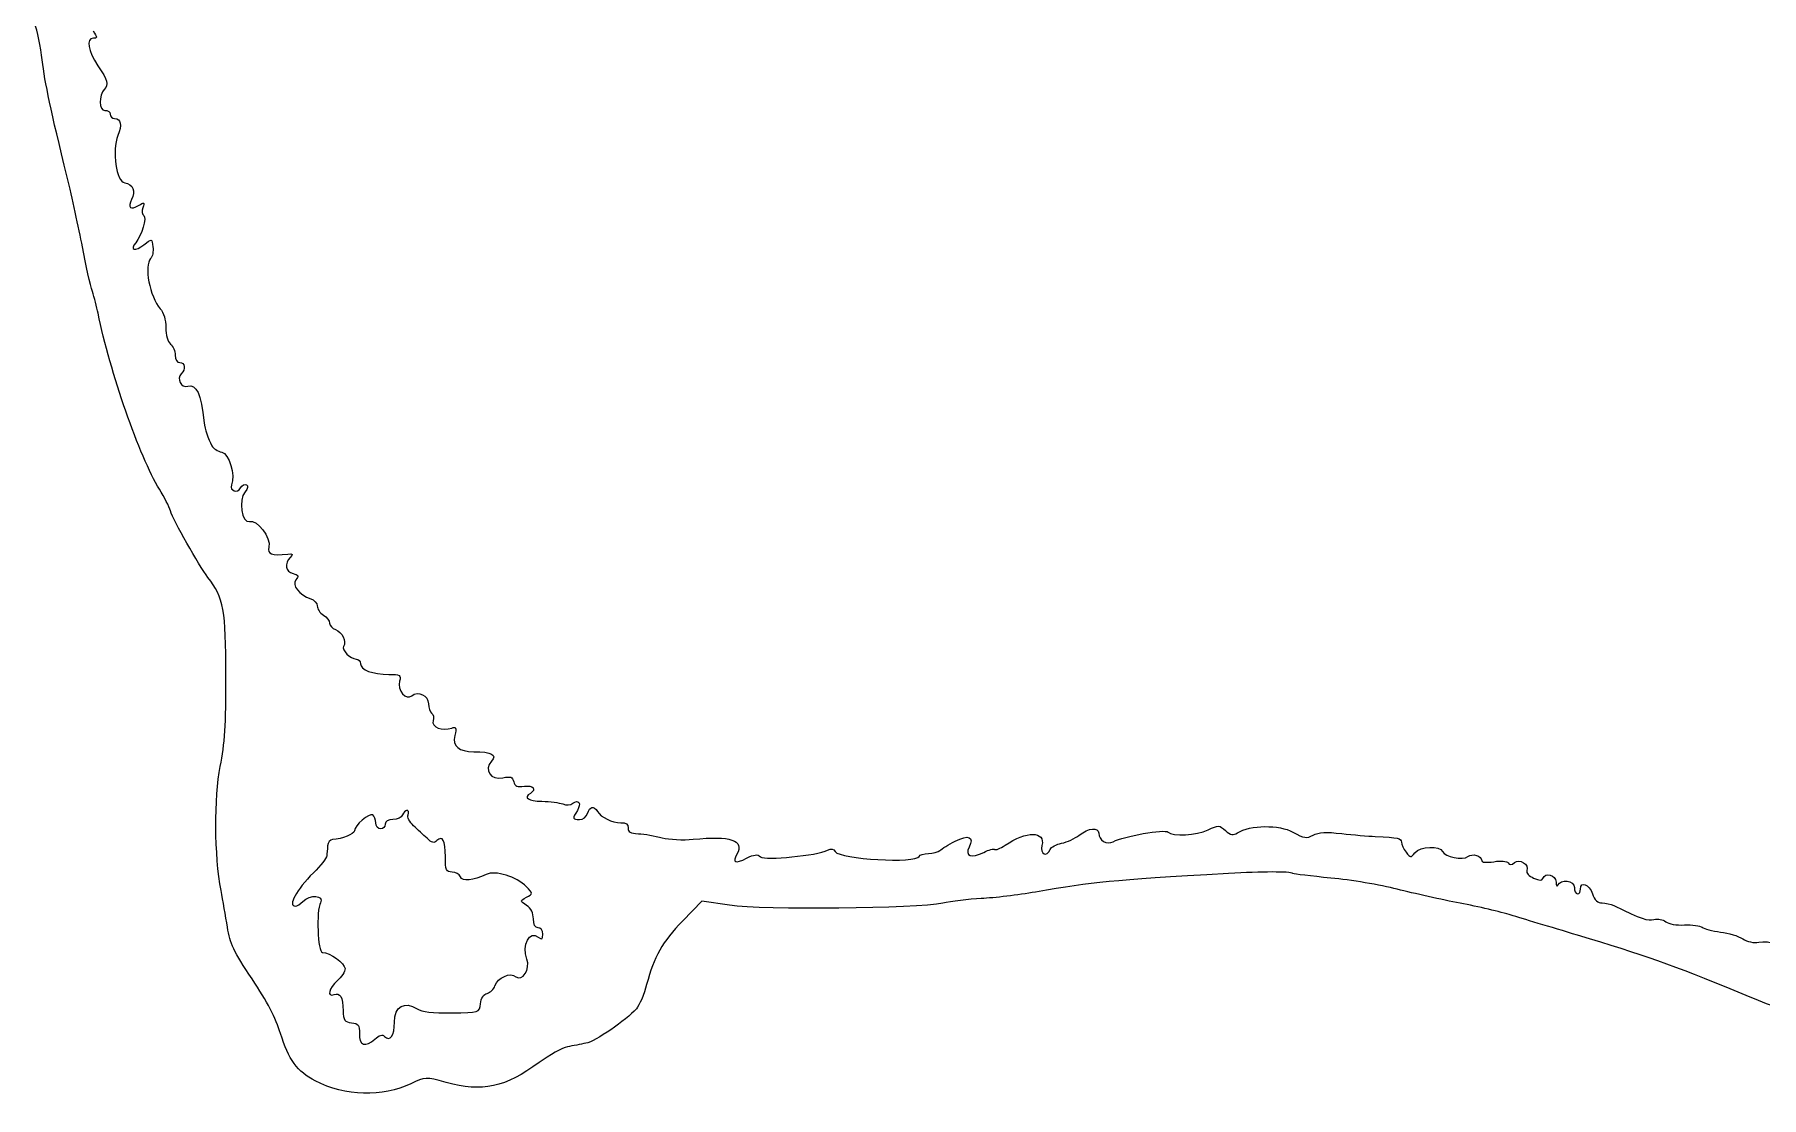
# Model space of a CAD drawing. Extents: x 129 to 1460, y 161 to 617.
# Drawn here: x 1344.46 to 1363.3, y 555.8 to 567.4 of the extents above; entities that cross this region are included whole.
import ezdxf

# ---------------------------------------------------------------- set-up
doc = ezdxf.new("R2010")
doc.units = 0
doc.layers.add('Layer_1', color=7, linetype='CONTINUOUS')

msp = doc.modelspace()

# ---------------------------------------------------------------- linework, layer by layer
at = {"layer": 'Layer_1', "color": 5}
for p, q in [((1347.30692, 557.891959), (1347.306923, 557.891959)), ((1351.739365, 557.945998), (1351.530934, 557.730313)), ((1352.042561, 557.90001), (1351.739365, 557.945998))]:
    msp.add_line(p, q, dxfattribs=at)
for points in [[(1344.546503, 567.121841), (1344.530356, 567.261225), (1344.492383, 567.443487), (1344.462117, 567.526866)], [(1345.10348, 567.358407), (1345.020929, 567.358407), (1345.044087, 567.220547), (1345.153847, 567.058564)], [(1345.101088, 567.44037), (1345.148498, 567.368012), (1345.148777, 567.358407), (1345.10348, 567.358407)], [(1344.818437, 565.842441), (1344.638695, 566.57295), (1344.575822, 566.868744), (1344.546503, 567.121841)], [(1345.153847, 567.058564), (1345.260377, 566.901348), (1345.273489, 566.852423), (1345.222899, 566.800863)], [(1345.222899, 566.800863), (1345.160366, 566.737131), (1345.164931, 566.56632), (1345.22903, 566.571407)], [(1345.22903, 566.571407), (1345.261455, 566.573979), (1345.287985, 566.555031), (1345.287985, 566.529297)], [(1345.287985, 566.529297), (1345.287985, 566.503562), (1345.309461, 566.482507), (1345.335711, 566.482507)], [(1345.335711, 566.482507), (1345.404304, 566.482507), (1345.417867, 566.413526), (1345.372142, 566.29722)], [(1345.372142, 566.29722), (1345.306547, 566.130382), (1345.354105, 565.794472), (1345.445155, 565.781501)], [(1344.983884, 565.08445), (1344.945318, 565.288265), (1344.870866, 565.629361), (1344.818437, 565.842441)], [(1345.445155, 565.781501), (1345.535892, 565.768576), (1345.568718, 565.690527), (1345.520954, 565.601281)], [(1345.520954, 565.601281), (1345.47342, 565.512462), (1345.509281, 565.480264), (1345.595658, 565.534207)], [(1345.653349, 565.424539), (1345.688469, 565.402833), (1345.629851, 565.205312), (1345.565156, 565.127359)], [(1345.595658, 565.534207), (1345.657403, 565.572768), (1345.662281, 565.57034), (1345.643287, 565.5105)], [(1345.643287, 565.5105), (1345.631651, 565.473834), (1345.636179, 565.435152), (1345.653349, 565.424539)], [(1345.092452, 564.595967), (1345.071306, 564.660817), (1345.022451, 564.880635), (1344.983884, 565.08445)], [(1345.565156, 565.127359), (1345.497748, 565.046137), (1345.560159, 565.031085), (1345.654646, 565.105775)], [(1345.654646, 565.105775), (1345.742778, 565.17544), (1345.742778, 565.17544), (1345.753835, 565.083723)], [(1345.753835, 565.083723), (1345.75991, 565.033278), (1345.748546, 564.975661), (1345.728568, 564.955684)], [(1345.728568, 564.955684), (1345.653635, 564.88075), (1345.719136, 564.536623), (1345.832723, 564.408494)], [(1345.154773, 564.360147), (1345.141644, 564.424998), (1345.113602, 564.531116), (1345.092452, 564.595967)], [(1345.825355, 562.438056), (1345.606404, 562.795364), (1345.285113, 563.716273), (1345.154773, 564.360147)], [(1345.832723, 564.408494), (1345.870943, 564.365381), (1345.894376, 564.286916), (1345.894376, 564.202065)], [(1345.894376, 564.202065), (1345.894376, 564.121492), (1345.915162, 564.047934), (1345.944909, 564.023247)], [(1345.944909, 564.023247), (1345.972702, 564.000181), (1345.995442, 563.945266), (1345.995442, 563.901212)], [(1345.995442, 563.901212), (1345.995442, 563.852475), (1346.015227, 563.821116), (1346.045975, 563.821116)], [(1346.045975, 563.821116), (1346.103963, 563.821116), (1346.113096, 563.750113), (1346.061714, 563.698733)], [(1346.061714, 563.698733), (1346.008284, 563.645302), (1346.062051, 563.543511), (1346.133602, 563.56226)], [(1346.133602, 563.56226), (1346.22956, 563.587355), (1346.275093, 563.486241), (1346.312862, 563.16419)], [(1346.312862, 563.16419), (1346.321261, 563.092604), (1346.35412, 562.994104), (1346.396901, 562.912293)], [(1346.396901, 562.912293), (1346.411215, 562.884922), (1346.45939, 562.853936), (1346.503956, 562.843436)], [(1346.503956, 562.843436), (1346.583845, 562.824616), (1346.652802, 562.595466), (1346.611695, 562.485406)], [(1345.945152, 562.202237), (1345.930979, 562.247542), (1345.877071, 562.353661), (1345.825355, 562.438056)], [(1346.611695, 562.485406), (1346.587659, 562.421047), (1346.675279, 562.391728), (1346.709406, 562.452711)], [(1346.757745, 562.410965), (1346.68228, 562.327576), (1346.72187, 562.060103), (1346.805738, 562.086722)], [(1346.709406, 562.452711), (1346.726634, 562.483495), (1346.755946, 562.499278), (1346.774542, 562.487785)], [(1346.774542, 562.487785), (1346.795513, 562.474824), (1346.789136, 562.445651), (1346.757745, 562.410965)], [(1346.353652, 561.477468), (1346.250996, 561.61274), (1345.978096, 562.096928), (1345.945152, 562.202237)], [(1346.805738, 562.086722), (1346.889386, 562.11327), (1347.04432, 561.908639), (1347.017686, 561.80679)], [(1347.017686, 561.80679), (1346.997671, 561.730256), (1347.044471, 561.713257), (1347.225072, 561.731464)], [(1347.250338, 561.694916), (1347.185148, 561.627823), (1347.200503, 561.540177), (1347.281146, 561.519089)], [(1347.225072, 561.731464), (1347.279398, 561.736944), (1347.284293, 561.729858), (1347.250338, 561.694916)], [(1346.549874, 560.40175), (1346.54829, 561.125579), (1346.525399, 561.251151), (1346.353652, 561.477468)], [(1347.281146, 561.519089), (1347.341267, 561.503367), (1347.346785, 561.491251), (1347.312578, 561.450037)], [(1347.312578, 561.450037), (1347.264706, 561.392355), (1347.34979, 561.284554), (1347.474411, 561.245002)], [(1347.474411, 561.245002), (1347.513297, 561.23266), (1347.545113, 561.196911), (1347.545113, 561.165559)], [(1347.545113, 561.165559), (1347.545113, 561.134207), (1347.575432, 561.08962), (1347.61249, 561.066479)], [(1347.61249, 561.066479), (1347.649547, 561.043336), (1347.679867, 561.002811), (1347.679867, 560.976424)], [(1347.679867, 560.976424), (1347.679867, 560.950036), (1347.709411, 560.919069), (1347.745519, 560.907609)], [(1347.745519, 560.907609), (1347.814519, 560.885709), (1347.866235, 560.778035), (1347.833331, 560.724793)], [(1347.833331, 560.724793), (1347.808769, 560.685051), (1347.905034, 560.587022), (1347.968624, 560.587022)], [(1347.968624, 560.587022), (1347.995093, 560.587022), (1348.016751, 560.563906), (1348.016751, 560.535655)], [(1348.016751, 560.535655), (1348.016751, 560.469773), (1348.152011, 560.418579), (1348.326069, 560.418579)], [(1346.487954, 559.415093), (1346.537881, 559.661555), (1346.551026, 559.871018), (1346.549874, 560.40175)], [(1348.326069, 560.418579), (1348.450356, 560.418579), (1348.460816, 560.411909), (1348.443063, 560.344022)], [(1348.443063, 560.344022), (1348.417597, 560.246641), (1348.512902, 560.133204), (1348.576108, 560.185661)], [(1348.576108, 560.185661), (1348.645766, 560.243473), (1348.757898, 560.189558), (1348.757898, 560.098256)], [(1348.757898, 560.098256), (1348.757898, 560.054276), (1348.773675, 560.008543), (1348.792958, 559.996625)], [(1348.792958, 559.996625), (1348.812238, 559.984708), (1348.819356, 559.947674), (1348.808771, 559.914326)], [(1348.808771, 559.914326), (1348.786998, 559.845723), (1348.912562, 559.796087), (1349.011674, 559.834118)], [(1349.011674, 559.834118), (1349.060229, 559.852751), (1349.065296, 559.840619), (1349.045874, 559.75221)], [(1349.045874, 559.75221), (1349.019853, 559.633732), (1349.086708, 559.57671), (1349.25259, 559.575906)], [(1349.25259, 559.575906), (1349.445949, 559.575008), (1349.508849, 559.54197), (1349.447175, 559.473822)], [(1346.496657, 558.060399), (1346.423742, 558.441441), (1346.419655, 559.077916), (1346.487954, 559.415093)], [(1349.447175, 559.473822), (1349.359568, 559.377017), (1349.437709, 559.261744), (1349.571085, 559.291039)], [(1349.571085, 559.291039), (1349.653008, 559.309032), (1349.675317, 559.301044), (1349.688967, 559.248842)], [(1349.688967, 559.248842), (1349.701941, 559.199235), (1349.728477, 559.18778), (1349.804556, 559.198947)], [(1349.804556, 559.198947), (1349.899965, 559.21295), (1349.940149, 559.165162), (1349.869619, 559.121572)], [(1349.869619, 559.121572), (1349.792475, 559.073894), (1349.846006, 559.037202), (1349.99595, 559.034983)], [(1349.99595, 559.034983), (1350.083962, 559.03368), (1350.18629, 559.020394), (1350.223348, 559.005458)], [(1350.223348, 559.005458), (1350.262083, 558.989846), (1350.308974, 558.992892), (1350.333651, 559.012623)], [(1350.333651, 559.012623), (1350.396753, 559.063084), (1350.429387, 559.010938), (1350.382091, 558.935206)], [(1348.150558, 558.886375), (1348.111361, 558.9106), (1347.950883, 558.771525), (1347.94999, 558.712557)], [(1348.185227, 558.79956), (1348.185227, 558.835523), (1348.169625, 558.874591), (1348.150558, 558.886375)], [(1348.371571, 558.835237), (1348.318225, 558.835237), (1348.286292, 558.816313), (1348.286292, 558.784704)], [(1348.476241, 558.88577), (1348.465573, 558.857977), (1348.418472, 558.835237), (1348.371571, 558.835237)], [(1348.524658, 558.936302), (1348.508693, 558.936302), (1348.486907, 558.913563), (1348.476241, 558.88577)], [(1348.535293, 558.888374), (1348.54541, 558.914734), (1348.540627, 558.936302), (1348.524658, 558.936302)], [(1348.595305, 558.768869), (1348.552184, 558.808237), (1348.525176, 558.862014), (1348.535293, 558.888374)], [(1350.382091, 558.935206), (1350.327233, 558.84736), (1350.330181, 558.835217), (1350.406364, 558.835217)], [(1350.406364, 558.835217), (1350.442171, 558.835217), (1350.481095, 558.865536), (1350.492856, 558.902594)], [(1350.492856, 558.902594), (1350.517634, 558.98066), (1350.562112, 558.989638), (1350.600669, 558.924355)], [(1350.600669, 558.924355), (1350.638862, 558.859687), (1350.760457, 558.801528), (1350.85747, 558.801528)], [(1347.94999, 558.712557), (1347.949428, 558.675248), (1347.81621, 558.621896), (1347.713588, 558.617878)], [(1348.235759, 558.734171), (1348.207966, 558.734171), (1348.185227, 558.763596), (1348.185227, 558.79956)], [(1348.286292, 558.784704), (1348.286292, 558.756911), (1348.263552, 558.734171), (1348.235759, 558.734171)], [(1348.742511, 558.631253), (1348.704672, 558.667575), (1348.638427, 558.729502), (1348.595305, 558.768869)], [(1348.851439, 558.605335), (1348.820402, 558.574298), (1348.795738, 558.580166), (1348.742511, 558.631253)], [(1348.943216, 558.428168), (1348.943216, 558.609591), (1348.913348, 558.667247), (1348.851439, 558.605335)], [(1350.85747, 558.801528), (1350.914942, 558.801528), (1350.938736, 558.783906), (1350.935485, 558.743752)], [(1350.935485, 558.743752), (1350.931959, 558.70022), (1350.959876, 558.68461), (1351.048716, 558.680429)], [(1351.048716, 558.680429), (1351.113566, 558.677375), (1351.230024, 558.658052), (1351.307511, 558.637484)], [(1351.307511, 558.637484), (1351.384998, 558.616915), (1351.536596, 558.609093), (1351.644396, 558.6201)], [(1351.644396, 558.6201), (1352.054408, 558.661966), (1352.204905, 558.610678), (1352.122712, 558.457104)], [(1354.502317, 558.599668), (1354.649342, 558.674625), (1354.714885, 558.646933), (1354.655053, 558.535136)], [(1355.047285, 558.555703), (1355.278244, 558.713746), (1355.489033, 558.712055), (1355.448982, 558.55248)], [(1355.663876, 558.577467), (1355.722558, 558.589203), (1355.809285, 558.629259), (1355.856602, 558.666479)], [(1355.856602, 558.666479), (1355.955617, 558.744363), (1356.068301, 558.755683), (1356.068301, 558.687743)], [(1356.068301, 558.687743), (1356.068301, 558.609542), (1356.157316, 558.556889), (1356.226725, 558.594035)], [(1356.226725, 558.594035), (1356.338956, 558.654098), (1356.790037, 558.733349), (1356.824355, 558.699032)], [(1356.824355, 558.699032), (1356.875887, 558.6475), (1357.13342, 558.661706), (1357.262363, 558.723195)], [(1357.262363, 558.723195), (1357.374785, 558.776805), (1357.384166, 558.776461), (1357.450678, 558.716266)], [(1357.450678, 558.716266), (1357.506741, 558.665529), (1357.532951, 558.660584), (1357.582338, 558.691427)], [(1357.582338, 558.691427), (1357.720584, 558.777763), (1358.039298, 558.781492), (1358.186959, 558.698502)], [(1358.186959, 558.698502), (1358.307159, 558.630945), (1358.334829, 558.626728), (1358.406434, 558.665049)], [(1358.406434, 558.665049), (1358.465964, 558.696909), (1358.551299, 558.701814), (1358.718518, 558.682985)], [(1358.718518, 558.682985), (1358.8451, 558.668731), (1359.009307, 558.654315), (1359.083421, 558.650948)], [(1359.083421, 558.650948), (1359.340147, 558.639286), (1359.369773, 558.632876), (1359.369773, 558.58899)], [(1347.658214, 558.548703), (1347.655552, 558.511745), (1347.651757, 558.462558), (1347.649792, 558.439397)], [(1347.713588, 558.617878), (1347.685795, 558.616755), (1347.660875, 558.585661), (1347.658214, 558.548703)], [(1352.122712, 558.457104), (1352.072664, 558.363587), (1352.10452, 558.350354), (1352.227102, 558.413742)], [(1352.227102, 558.413742), (1352.308709, 558.455944), (1352.34468, 558.459779), (1352.380448, 558.430095)], [(1352.380448, 558.430095), (1352.431302, 558.38789), (1352.999212, 558.443002), (1353.110777, 558.500968)], [(1353.110777, 558.500968), (1353.149722, 558.521203), (1353.176995, 558.516253), (1353.194998, 558.485683)], [(1353.194998, 558.485683), (1353.243874, 558.402692), (1354.080599, 558.354728), (1354.108754, 558.433303)], [(1354.108754, 558.433303), (1354.11493, 558.45054), (1354.161168, 558.464643), (1354.211504, 558.464643)], [(1354.211504, 558.464643), (1354.26184, 558.464643), (1354.318365, 558.479983), (1354.337114, 558.498733)], [(1354.337114, 558.498733), (1354.355863, 558.517481), (1354.430205, 558.562902), (1354.502317, 558.599668)], [(1354.655053, 558.535136), (1354.602668, 558.437253), (1354.681432, 558.408885), (1354.814515, 558.477705)], [(1354.814515, 558.477705), (1354.869424, 558.5061), (1354.92298, 558.520703), (1354.933527, 558.510156)], [(1354.933527, 558.510156), (1354.944071, 558.499612), (1354.995264, 558.520106), (1355.047285, 558.555703)], [(1355.448982, 558.55248), (1355.425354, 558.458338), (1355.505395, 558.421168), (1355.53963, 558.510385)], [(1355.53963, 558.510385), (1355.549287, 558.535544), (1355.605196, 558.565731), (1355.663876, 558.577467)], [(1359.369773, 558.58899), (1359.369773, 558.564737), (1359.392513, 558.515468), (1359.420306, 558.479502)], [(1359.420306, 558.479502), (1359.468161, 558.417575), (1359.473268, 558.417233), (1359.516664, 558.473068)], [(1359.516664, 558.473068), (1359.572091, 558.544377), (1359.792074, 558.55402), (1359.818068, 558.48628)], [(1359.818068, 558.48628), (1359.840915, 558.426744), (1360.04114, 558.387024), (1360.09463, 558.431416)], [(1360.09463, 558.431416), (1360.141664, 558.470423), (1360.245708, 558.441455), (1360.245708, 558.389358)], [(1347.503035, 558.254562), (1347.317, 558.069116), (1347.221183, 557.891959), (1347.30692, 557.891959)], [(1347.649792, 558.439397), (1347.647838, 558.416236), (1347.581781, 558.33306), (1347.503035, 558.254562)], [(1349.015411, 558.262532), (1348.951399, 558.262532), (1348.943216, 558.281307), (1348.943216, 558.428168)], [(1349.107316, 558.211172), (1349.09648, 558.23942), (1349.05512, 558.262532), (1349.015411, 558.262532)], [(1349.82573, 558.104336), (1349.721694, 558.212871), (1349.486784, 558.284253), (1349.389242, 558.236972)], [(1358.186397, 558.248354), (1358.152643, 558.269215), (1357.850575, 558.268651), (1357.483253, 558.24704)], [(1360.245708, 558.389358), (1360.245708, 558.368192), (1360.296743, 558.36313), (1360.378429, 558.376191)], [(1360.378429, 558.376191), (1360.457939, 558.388905), (1360.519921, 558.38322), (1360.533027, 558.362017)], [(1360.533027, 558.362017), (1360.548016, 558.337762), (1360.569868, 558.339038), (1360.602436, 558.366071)], [(1360.602436, 558.366071), (1360.659247, 558.413219), (1360.764181, 558.345362), (1360.738391, 558.278156)], [(1360.738391, 558.278156), (1360.729744, 558.255638), (1360.762763, 558.21895), (1360.811755, 558.196628)], [(1360.912962, 558.192439), (1360.936889, 558.264219), (1361.054117, 558.232123), (1361.056892, 558.153034)], [(1349.389242, 558.236972), (1349.244846, 558.166976), (1349.128365, 558.156317), (1349.107316, 558.211172)], [(1349.826876, 557.988164), (1349.899717, 558.027147), (1349.899717, 558.027147), (1349.82573, 558.104336)], [(1357.483253, 558.24704), (1356.148086, 558.168493), (1356.048116, 558.158855), (1355.377722, 558.044023)], [(1358.600558, 558.197619), (1358.385545, 558.217628), (1358.199171, 558.240459), (1358.186397, 558.248354)], [(1359.323827, 558.076045), (1359.141043, 558.122902), (1358.815572, 558.177611), (1358.600558, 558.197619)], [(1360.00989, 557.923064), (1359.815339, 557.960347), (1359.50661, 558.029188), (1359.323827, 558.076045)], [(1360.811755, 558.196628), (1360.874054, 558.168242), (1360.904477, 558.166982), (1360.912962, 558.192439)], [(1361.056892, 558.153034), (1361.058352, 558.111344), (1361.067201, 558.096184), (1361.076544, 558.119345)], [(1361.076544, 558.119345), (1361.105904, 558.192108), (1361.256364, 558.170967), (1361.256364, 558.094079)], [(1361.256364, 558.094079), (1361.256364, 558.057021), (1361.271524, 558.026702), (1361.290052, 558.026702)], [(1361.290052, 558.026702), (1361.308581, 558.026702), (1361.323741, 558.049442), (1361.323741, 558.077235)], [(1361.323741, 558.077235), (1361.323741, 558.167158), (1361.417172, 558.130758), (1361.453446, 558.026702)], [(1346.565368, 557.662289), (1346.547075, 557.779342), (1346.516156, 557.958492), (1346.496657, 558.060399)], [(1347.306923, 557.891959), (1347.324127, 557.891959), (1347.360942, 557.914699), (1347.388735, 557.942492)], [(1347.388735, 557.942492), (1347.468402, 558.022157), (1347.624437, 558.010854), (1347.580419, 557.928607)], [(1347.580419, 557.928607), (1347.532861, 557.839743), (1347.550372, 557.386883), (1347.601373, 557.386742)], [(1349.828695, 557.899616), (1349.754045, 557.949181), (1349.754045, 557.949181), (1349.826876, 557.988164)], [(1349.903342, 557.753096), (1349.903342, 557.815829), (1349.876994, 557.867547), (1349.828695, 557.899616)], [(1354.367067, 557.923595), (1354.091603, 557.862888), (1352.400419, 557.845728), (1352.042561, 557.90001)], [(1354.788173, 557.973518), (1354.649208, 557.966477), (1354.45971, 557.944012), (1354.367067, 557.923595)], [(1355.377722, 558.044023), (1355.192435, 558.012287), (1354.927138, 557.980559), (1354.788173, 557.973518)], [(1360.56575, 557.792985), (1360.454578, 557.827246), (1360.204441, 557.885782), (1360.00989, 557.923064)], [(1361.453446, 558.026702), (1361.477257, 557.958396), (1361.511234, 557.925636), (1361.558264, 557.925636)], [(1361.558264, 557.925636), (1361.596537, 557.925636), (1361.654174, 557.912867), (1361.686349, 557.897261)], [(1361.686349, 557.897261), (1361.993546, 557.748247), (1362.055998, 557.726485), (1362.124021, 557.744747)], [(1349.953875, 557.65614), (1349.920661, 557.65614), (1349.903342, 557.689371), (1349.903342, 557.753096)], [(1351.530934, 557.730313), (1351.306609, 557.49818), (1351.217665, 557.340959), (1351.137927, 557.035612)], [(1361.290053, 557.574447), (1361.002859, 557.660381), (1360.676922, 557.758723), (1360.56575, 557.792985)], [(1362.124021, 557.744747), (1362.166392, 557.756123), (1362.223362, 557.745758), (1362.252814, 557.721313)], [(1362.252814, 557.721313), (1362.282889, 557.696354), (1362.371098, 557.68087), (1362.457684, 557.685352)], [(1362.457684, 557.685352), (1362.541314, 557.689687), (1362.627502, 557.67848), (1362.649213, 557.660463)], [(1346.835573, 557.09644), (1346.634645, 557.395799), (1346.593569, 557.481817), (1346.565368, 557.662289)], [(1349.831393, 557.313789), (1349.775019, 557.466185), (1349.860803, 557.632317), (1349.95535, 557.553849)], [(1350.004407, 557.584638), (1350.004407, 557.625736), (1349.982921, 557.65614), (1349.953875, 557.65614)], [(1349.95535, 557.553849), (1349.995679, 557.520378), (1350.004407, 557.525856), (1350.004407, 557.584638)], [(1363.041855, 556.952605), (1362.324853, 557.247356), (1362.011674, 557.358527), (1361.290053, 557.574447)], [(1362.649213, 557.660463), (1362.670923, 557.642444), (1362.760644, 557.61924), (1362.84859, 557.608896)], [(1362.84859, 557.608896), (1362.936536, 557.598554), (1363.046346, 557.565287), (1363.092612, 557.534972)], [(1363.092612, 557.534972), (1363.142059, 557.502574), (1363.213651, 557.486912), (1363.266299, 557.496976)], [(1363.266299, 557.496976), (1363.389103, 557.520452), (1363.536869, 557.463377), (1363.557497, 557.384501)], [(1347.601373, 557.386742), (1347.681299, 557.386517), (1347.847926, 557.266866), (1347.848132, 557.209544)], [(1349.712796, 557.121488), (1349.782552, 557.063595), (1349.870934, 557.206904), (1349.831393, 557.313789)], [(1347.848132, 557.209544), (1347.848132, 557.176996), (1347.810444, 557.117413), (1347.764123, 557.077137)], [(1349.484041, 557.021749), (1349.512963, 557.112872), (1349.650776, 557.17296), (1349.712796, 557.121488)], [(1347.145548, 556.50074), (1347.095009, 556.668691), (1346.999562, 556.852115), (1346.835573, 557.09644)], [(1347.764123, 557.077137), (1347.672069, 556.997097), (1347.648645, 556.89579), (1347.729356, 556.926761)], [(1347.729356, 556.926761), (1347.794348, 556.951701), (1347.823765, 556.899054), (1347.828023, 556.750186)], [(1349.324823, 556.826797), (1349.331695, 556.886522), (1349.359852, 556.92894), (1349.399507, 556.93931)], [(1349.399507, 556.93931), (1349.434516, 556.948462), (1349.472557, 556.985562), (1349.484041, 557.021749)], [(1351.137927, 557.035612), (1351.110023, 556.928757), (1351.059595, 556.810106), (1351.025863, 556.771945)], [(1363.648248, 556.70773), (1363.54634, 556.747199), (1363.273463, 556.857394), (1363.041855, 556.952605)], [(1347.828023, 556.750186), (1347.831021, 556.644928), (1347.843425, 556.627259), (1347.920484, 556.618334)], [(1348.38736, 556.626976), (1348.38736, 556.795614), (1348.497797, 556.859365), (1348.635169, 556.770024)], [(1348.635169, 556.770024), (1348.684748, 556.73778), (1348.802479, 556.724284), (1349.010597, 556.72699)], [(1349.010597, 556.72699), (1349.313793, 556.730931), (1349.313793, 556.730931), (1349.324823, 556.826797)], [(1351.025863, 556.771945), (1350.91336, 556.644672), (1350.578196, 556.415221), (1350.475945, 556.395474)], [(1347.920484, 556.618334), (1347.99693, 556.609474), (1348.008795, 556.593041), (1348.004706, 556.501644)], [(1348.279193, 556.47067), (1348.340641, 556.409218), (1348.38736, 556.476734), (1348.38736, 556.626976)], [(1347.523823, 555.984044), (1347.328908, 556.084685), (1347.230167, 556.219557), (1347.145548, 556.50074)], [(1348.004706, 556.501644), (1347.9989, 556.371958), (1348.072056, 556.345147), (1348.173599, 556.43975)], [(1348.173599, 556.43975), (1348.222377, 556.485192), (1348.255089, 556.494772), (1348.279193, 556.47067)], [(1350.475945, 556.395474), (1350.420416, 556.384749), (1350.329545, 556.3672), (1350.274016, 556.356476)], [(1349.966013, 556.184566), (1349.599216, 555.914545), (1349.340609, 555.859129), (1348.951207, 555.967108)], [(1350.274016, 556.356476), (1350.218484, 556.345752), (1350.079883, 556.268392), (1349.966013, 556.184566)], [(1348.951207, 555.967108), (1348.724831, 556.029879), (1348.724831, 556.029879), (1348.564517, 555.952078)], [(1348.564517, 555.952078), (1348.259077, 555.803845), (1347.848391, 555.81646), (1347.523823, 555.984044)]]:
    msp.add_open_spline(points, degree=3, dxfattribs=at)

doc.saveas('drawing.dxf')
